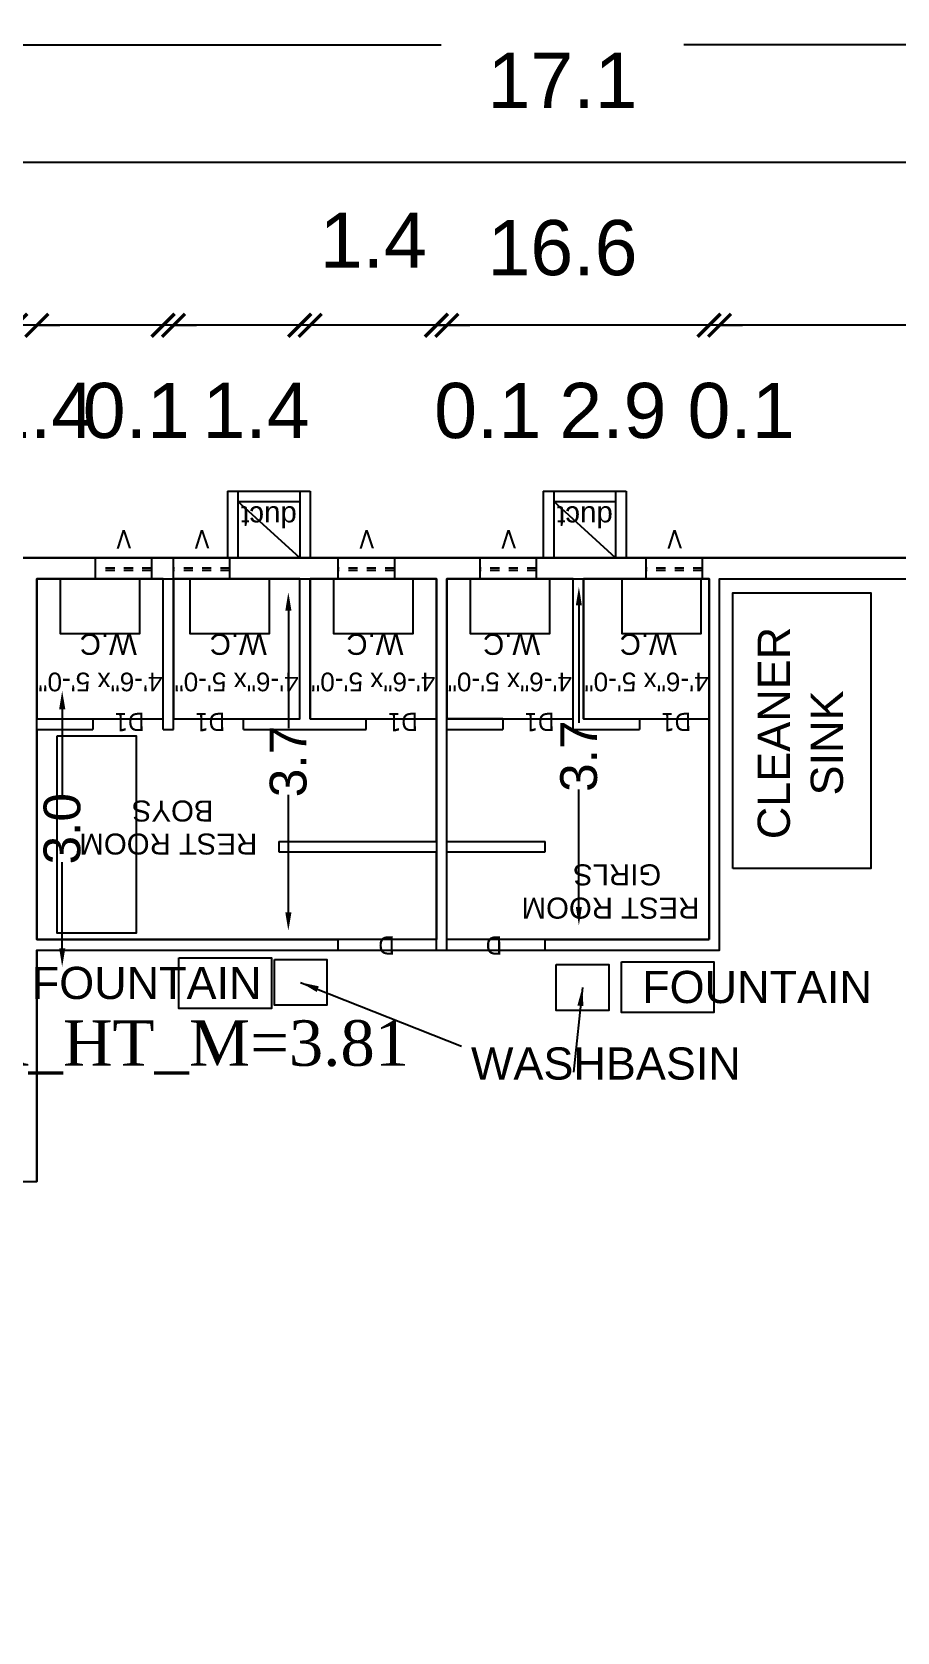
# Model space of a CAD drawing. Header units: metres. Extents: x 21671 to 43338, y -49512 to -25104.
# Drawn here: x 21773.84 to 21783.24, y -25121.41 to -25104.01 of the extents above; entities that cross this region are included whole.
import ezdxf
from ezdxf.enums import TextEntityAlignment as Align

# ---------------------------------------------------------------- set-up
doc = ezdxf.new("R2010")
doc.units = ezdxf.units.M
doc.linetypes.add('HIDDEN', pattern=[0.375, 0.25, -0.125])
for name, color, linetype in [('5', 5, 'Continuous'), ('BLK_1_FLR_1_BLT_UP_AREA', 7, 'Continuous'), ('BLK_1_FLR_1_DRINKING_WATER', 7, 'Continuous'), ('BLK_1_FLR_1_FIRESTAIR_1', 34, 'Continuous'), ('BLK_1_FLR_1_FIRESTAIR_1_FLIGHT_1', 34, 'Continuous'), ('BLK_1_FLR_1_REGULAR_ROOM_1', 34, 'Continuous'), ('BLK_1_FLR_1_ROOF_AREA', 7, 'Continuous'), ('BLK_1_FLR_1_URINAL', 7, 'Continuous'), ('BLK_1_FLR_1_WASH', 7, 'Continuous'), ('BLK_1_FLR_1_WATER_CLOSET', 7, 'Continuous'), ('BLK_1_FLR_1_WC_BATH', 34, 'Continuous'), ('BLK_1_FLR_1_WC_BATH_HT', 34, 'Continuous'), ('FLOOR01', 7, 'Continuous')]:
    doc.layers.add(name, color=color, linetype=linetype)
doc.styles.add('SEN', font='tahoma.ttf', dxfattribs={"height": 1})
doc.styles.get("Standard").update_dxf_attribs({"font": 'arial.ttf'})
doc.styles.add('TIMES', font='times.ttf')
doc.dimstyles.new('ISO-25', dxfattribs={"dimtxt": 1, "dimasz": 2.5, "dimexe": 1.25, "dimexo": 0.625, "dimtad": 1, "dimdec": 1, "dimzin": 1, "dimdsep": 46, "dimtxsty": 'Standard', "dimcen": 2.5, "dimse1": 1, "dimse2": 1, "dimsd1": 1, "dimsd2": 1, "dimadec": 1, "dimazin": 3, "dimtfac": 1, "dimtdec": 1, "dimtix": 1, "dimtmove": 2, "dimatfit": 3, "dimfxl": 0, "dimarcsym": 0})

# ---------------------------------------------------------------- blocks, each defined once
blk = doc.blocks.new('A$C3D037593')
at = {"layer": '5', "linetype": 'HIDDEN'}
for p, q in [((0, 4.5), (24, 4.5)), ((0, 3.5), (24, 3.5))]:
    blk.add_line(p, q, dxfattribs=at)
at = {"layer": '5'}
blk.add_lwpolyline([(0, 9), (0, 0), (24, 0), (24, 9)], close=True, dxfattribs=at)
blk = doc.blocks.new('_ArchTick')
at = {"color": 0, "linetype": 'ByBlock', "const_width": 0.15}
blk.add_lwpolyline([(-0.5, -0.5), (0.5, 0.5)], dxfattribs=at)
blk = doc.blocks.new('*D25')
at = {"color": 0, "lineweight": -2}
blk.add_line((21787.915, -25107.202), (21781.316, -25107.202), dxfattribs=at)
at = {"layer": 'Defpoints', "color": 0}
for p in [(21781.316, -25107.202), (21781.316, -25109.958), (21787.915, -25109.958)]:
    blk.add_point(p, dxfattribs=at)
at = {"color": 0, "lineweight": -2, "xscale": 0.25, "yscale": 0.25, "zscale": 0.25, "rotation": 180}
blk.add_blockref('_ArchTick', (21781.316, -25107.202), dxfattribs=at)
at = {"color": 0, "lineweight": -2, "xscale": 0.25, "yscale": 0.25, "zscale": 0.25}
blk.add_blockref('_ArchTick', (21787.915, -25107.202), dxfattribs=at)
at = {"color": 0, "insert": (21784.616, -25106.27), "char_height": 0.6, "attachment_point": 5}
blk.add_mtext('6.6', dxfattribs=at)
blk = doc.blocks.new('*D26')
at = {"color": 0, "lineweight": -2}
for p, q in [((21781.202, -25107.202), (21780.952, -25107.202)), ((21781.316, -25107.202), (21781.202, -25107.202)), ((21781.316, -25107.202), (21781.566, -25107.202))]:
    blk.add_line(p, q, dxfattribs=at)
at = {"layer": 'Defpoints', "color": 0}
for p in [(21781.202, -25107.202), (21781.202, -25109.958), (21781.316, -25109.958)]:
    blk.add_point(p, dxfattribs=at)
at = {"color": 0, "lineweight": -2, "xscale": 0.25, "yscale": 0.25, "zscale": 0.25}
blk.add_blockref('_ArchTick', (21781.202, -25107.202), dxfattribs=at)
at = {"color": 0, "lineweight": -2, "xscale": 0.25, "yscale": 0.25, "zscale": 0.25, "rotation": 180}
blk.add_blockref('_ArchTick', (21781.316, -25107.202), dxfattribs=at)
at = {"color": 0, "insert": (21781.55, -25108.133), "char_height": 0.6, "attachment_point": 5}
blk.add_mtext('0.1', dxfattribs=at)
blk = doc.blocks.new('*D27')
at = {"color": 0, "lineweight": -2}
blk.add_line((21781.202, -25107.202), (21778.351, -25107.202), dxfattribs=at)
at = {"layer": 'Defpoints', "color": 0}
for p in [(21778.351, -25107.202), (21778.351, -25109.958), (21781.202, -25109.958)]:
    blk.add_point(p, dxfattribs=at)
at = {"color": 0, "lineweight": -2, "xscale": 0.25, "yscale": 0.25, "zscale": 0.25, "rotation": 180}
blk.add_blockref('_ArchTick', (21778.351, -25107.202), dxfattribs=at)
at = {"color": 0, "lineweight": -2, "xscale": 0.25, "yscale": 0.25, "zscale": 0.25}
blk.add_blockref('_ArchTick', (21781.202, -25107.202), dxfattribs=at)
at = {"color": 0, "insert": (21780.156, -25108.133), "char_height": 0.6, "attachment_point": 5}
blk.add_mtext('2.9', dxfattribs=at)
blk = doc.blocks.new('*D28')
at = {"color": 0, "lineweight": -2}
for p, q in [((21778.237, -25107.202), (21777.987, -25107.202)), ((21778.351, -25107.202), (21778.237, -25107.202)), ((21778.351, -25107.202), (21778.601, -25107.202))]:
    blk.add_line(p, q, dxfattribs=at)
at = {"layer": 'Defpoints', "color": 0}
for p in [(21778.237, -25107.202), (21778.237, -25109.958), (21778.351, -25109.958)]:
    blk.add_point(p, dxfattribs=at)
at = {"color": 0, "lineweight": -2, "xscale": 0.25, "yscale": 0.25, "zscale": 0.25}
blk.add_blockref('_ArchTick', (21778.237, -25107.202), dxfattribs=at)
at = {"color": 0, "lineweight": -2, "xscale": 0.25, "yscale": 0.25, "zscale": 0.25, "rotation": 180}
blk.add_blockref('_ArchTick', (21778.351, -25107.202), dxfattribs=at)
at = {"color": 0, "insert": (21778.795, -25108.133), "char_height": 0.6, "attachment_point": 5}
blk.add_mtext('0.1', dxfattribs=at)
blk = doc.blocks.new('*D29')
at = {"color": 0, "lineweight": -2}
for p, q in [((21776.865, -25107.202), (21776.615, -25107.202)), ((21778.237, -25107.202), (21776.865, -25107.202)), ((21778.237, -25107.202), (21778.487, -25107.202))]:
    blk.add_line(p, q, dxfattribs=at)
at = {"layer": 'Defpoints', "color": 0}
for p in [(21776.865, -25107.202), (21776.865, -25109.958), (21778.237, -25109.958)]:
    blk.add_point(p, dxfattribs=at)
at = {"color": 0, "lineweight": -2, "xscale": 0.25, "yscale": 0.25, "zscale": 0.25}
blk.add_blockref('_ArchTick', (21776.865, -25107.202), dxfattribs=at)
at = {"color": 0, "lineweight": -2, "xscale": 0.25, "yscale": 0.25, "zscale": 0.25, "rotation": 180}
blk.add_blockref('_ArchTick', (21778.237, -25107.202), dxfattribs=at)
at = {"color": 0, "insert": (21777.551, -25106.276), "char_height": 0.6, "attachment_point": 5}
blk.add_mtext('1.4', dxfattribs=at)
blk = doc.blocks.new('*D30')
at = {"color": 0, "lineweight": -2}
blk.add_line((21776.751, -25107.202), (21775.379, -25107.202), dxfattribs=at)
at = {"layer": 'Defpoints', "color": 0}
for p in [(21775.379, -25107.202), (21775.379, -25109.958), (21776.751, -25109.958)]:
    blk.add_point(p, dxfattribs=at)
at = {"color": 0, "lineweight": -2, "xscale": 0.25, "yscale": 0.25, "zscale": 0.25, "rotation": 180}
blk.add_blockref('_ArchTick', (21775.379, -25107.202), dxfattribs=at)
at = {"color": 0, "lineweight": -2, "xscale": 0.25, "yscale": 0.25, "zscale": 0.25}
blk.add_blockref('_ArchTick', (21776.751, -25107.202), dxfattribs=at)
at = {"color": 0, "insert": (21776.277, -25108.128), "char_height": 0.6, "attachment_point": 5}
blk.add_mtext('1.4', dxfattribs=at)
blk = doc.blocks.new('*D31')
at = {"color": 0, "lineweight": -2}
for p, q in [((21775.265, -25107.202), (21775.015, -25107.202)), ((21775.379, -25107.202), (21775.265, -25107.202)), ((21775.379, -25107.202), (21775.629, -25107.202))]:
    blk.add_line(p, q, dxfattribs=at)
at = {"layer": 'Defpoints', "color": 0}
for p in [(21775.265, -25107.202), (21775.265, -25109.958), (21775.379, -25109.958)]:
    blk.add_point(p, dxfattribs=at)
at = {"color": 0, "lineweight": -2, "xscale": 0.25, "yscale": 0.25, "zscale": 0.25}
blk.add_blockref('_ArchTick', (21775.265, -25107.202), dxfattribs=at)
at = {"color": 0, "lineweight": -2, "xscale": 0.25, "yscale": 0.25, "zscale": 0.25, "rotation": 180}
blk.add_blockref('_ArchTick', (21775.379, -25107.202), dxfattribs=at)
at = {"color": 0, "insert": (21774.974, -25108.133), "char_height": 0.6, "attachment_point": 5}
blk.add_mtext('0.1', dxfattribs=at)
blk = doc.blocks.new('*D32')
at = {"color": 0, "lineweight": -2}
blk.add_line((21775.265, -25107.202), (21773.893, -25107.202), dxfattribs=at)
at = {"layer": 'Defpoints', "color": 0}
for p in [(21773.893, -25107.202), (21773.893, -25109.958), (21775.265, -25109.958)]:
    blk.add_point(p, dxfattribs=at)
at = {"color": 0, "lineweight": -2, "xscale": 0.25, "yscale": 0.25, "zscale": 0.25, "rotation": 180}
blk.add_blockref('_ArchTick', (21773.893, -25107.202), dxfattribs=at)
at = {"color": 0, "lineweight": -2, "xscale": 0.25, "yscale": 0.25, "zscale": 0.25}
blk.add_blockref('_ArchTick', (21775.265, -25107.202), dxfattribs=at)
at = {"color": 0, "insert": (21773.933, -25108.128), "char_height": 0.6, "attachment_point": 5}
blk.add_mtext('1.4', dxfattribs=at)
blk = doc.blocks.new('*D33')
at = {"color": 0, "lineweight": -2}
for p, q in [((21773.664, -25107.202), (21773.414, -25107.202)), ((21773.893, -25107.202), (21773.664, -25107.202)), ((21773.893, -25107.202), (21774.143, -25107.202))]:
    blk.add_line(p, q, dxfattribs=at)
at = {"layer": 'Defpoints', "color": 0}
for p in [(21773.664, -25107.202), (21773.664, -25109.958), (21773.893, -25109.958)]:
    blk.add_point(p, dxfattribs=at)
at = {"color": 0, "lineweight": -2, "xscale": 0.25, "yscale": 0.25, "zscale": 0.25}
blk.add_blockref('_ArchTick', (21773.664, -25107.202), dxfattribs=at)
at = {"color": 0, "lineweight": -2, "xscale": 0.25, "yscale": 0.25, "zscale": 0.25, "rotation": 180}
blk.add_blockref('_ArchTick', (21773.893, -25107.202), dxfattribs=at)
at = {"color": 0, "insert": (21772.765, -25108.133), "char_height": 0.6, "attachment_point": 5}
blk.add_mtext('0.2', dxfattribs=at)
blk = doc.blocks.new('*D7')
at = {"color": 0, "lineweight": -2}
blk.add_line((21787.915, -25105.431), (21771.302, -25105.431), dxfattribs=at)
at = {"layer": 'Defpoints', "color": 0}
for p in [(21771.302, -25105.431), (21771.302, -25109.958), (21787.915, -25109.958)]:
    blk.add_point(p, dxfattribs=at)
at = {"color": 0, "lineweight": -2, "xscale": 0.25, "yscale": 0.25, "zscale": 0.25, "rotation": 180}
blk.add_blockref('_ArchTick', (21771.302, -25105.431), dxfattribs=at)
at = {"color": 0, "lineweight": -2, "xscale": 0.25, "yscale": 0.25, "zscale": 0.25}
blk.add_blockref('_ArchTick', (21787.915, -25105.431), dxfattribs=at)
at = {"color": 0, "insert": (21779.608, -25106.362), "char_height": 0.6, "attachment_point": 5}
blk.add_mtext('16.6', dxfattribs=at)
blk = doc.blocks.new('*D36')
at = {"color": 0, "lineweight": -2}
for p, q in [((21771.073, -25104.151), (21778.29, -25104.151)), ((21788.143, -25104.151), (21780.927, -25104.151))]:
    blk.add_line(p, q, dxfattribs=at)
at = {"layer": 'Defpoints', "color": 0}
for p in [(21771.073, -25104.151), (21771.073, -25109.73), (21788.143, -25109.73)]:
    blk.add_point(p, dxfattribs=at)
at = {"color": 0, "lineweight": -2, "xscale": 0.25, "yscale": 0.25, "zscale": 0.25, "rotation": 180}
blk.add_blockref('_ArchTick', (21771.073, -25104.151), dxfattribs=at)
at = {"color": 0, "lineweight": -2, "xscale": 0.25, "yscale": 0.25, "zscale": 0.25}
blk.add_blockref('_ArchTick', (21788.143, -25104.151), dxfattribs=at)
at = {"color": 0, "insert": (21779.608, -25104.538), "char_height": 0.6, "attachment_point": 5}
blk.add_mtext('17.1', dxfattribs=at)
blk = doc.blocks.new('*D260')
at = {"layer": 'BLK_1_FLR_1_WC_BATH_HT', "color": 0, "lineweight": -2}
for p, q in [((21779.786, -25110.248), (21779.786, -25111.524)), ((21779.786, -25113.528), (21779.786, -25112.252))]:
    blk.add_line(p, q, dxfattribs=at)
at = {"layer": 'BLK_1_FLR_1_WC_BATH_HT', "color": 0}
for points in [[(21779.753, -25110.248), (21779.819, -25110.248), (21779.786, -25110.048)], [(21779.753, -25113.528), (21779.819, -25113.528), (21779.786, -25113.728)]]:
    blk.add_solid(points, dxfattribs=at)
at = {"layer": 'Defpoints', "color": 0}
for p in [(21779.786, -25110.048), (21779.803, -25110.048), (21779.803, -25113.728)]:
    blk.add_point(p, dxfattribs=at)
at = {"layer": 'BLK_1_FLR_1_WC_BATH_HT', "color": 0, "insert": (21779.786, -25111.888), "char_height": 0.4, "attachment_point": 5, "rotation": 90}
blk.add_mtext('3.7', dxfattribs=at)
blk = doc.blocks.new('*D261')
at = {"layer": 'BLK_1_FLR_1_WC_BATH_HT', "color": 0, "lineweight": -2}
for p, q in [((21776.627, -25110.306), (21776.627, -25111.582)), ((21776.627, -25113.586), (21776.627, -25112.31))]:
    blk.add_line(p, q, dxfattribs=at)
at = {"layer": 'BLK_1_FLR_1_WC_BATH_HT', "color": 0}
for points in [[(21776.594, -25110.306), (21776.661, -25110.306), (21776.627, -25110.106)], [(21776.594, -25113.586), (21776.661, -25113.586), (21776.627, -25113.786)]]:
    blk.add_solid(points, dxfattribs=at)
at = {"layer": 'Defpoints', "color": 0}
for p in [(21776.627, -25110.106), (21776.644, -25110.106), (21776.644, -25113.786)]:
    blk.add_point(p, dxfattribs=at)
at = {"layer": 'BLK_1_FLR_1_WC_BATH_HT', "color": 0, "insert": (21776.627, -25111.946), "char_height": 0.4, "attachment_point": 5, "rotation": 90}
blk.add_mtext('3.7', dxfattribs=at)
blk = doc.blocks.new('*D287')
at = {"layer": 'BLK_1_FLR_1_FIRESTAIR_1_FLIGHT_1', "color": 0, "lineweight": -2}
for p, q in [((21774.168, -25111.377), (21774.168, -25112.314)), ((21774.168, -25113.977), (21774.168, -25113.041))]:
    blk.add_line(p, q, dxfattribs=at)
at = {"layer": 'BLK_1_FLR_1_FIRESTAIR_1_FLIGHT_1', "color": 0}
for points in [[(21774.135, -25111.377), (21774.202, -25111.377), (21774.168, -25111.177)], [(21774.135, -25113.977), (21774.202, -25113.977), (21774.168, -25114.177)]]:
    blk.add_solid(points, dxfattribs=at)
at = {"layer": 'Defpoints', "color": 0}
for p in [(21773.664, -25111.177), (21774.168, -25111.177), (21773.664, -25114.177)]:
    blk.add_point(p, dxfattribs=at)
at = {"layer": 'BLK_1_FLR_1_FIRESTAIR_1_FLIGHT_1', "color": 0, "insert": (21774.168, -25112.677), "char_height": 0.4, "attachment_point": 5, "rotation": 90}
blk.add_mtext('3.0', dxfattribs=at)

msp = doc.modelspace()

# ---------------------------------------------------------------- linework, layer by layer
at = {"color": 0}
for p, q in [((21775.964, -25109.006), (21775.964, -25109.73)), ((21776.078, -25109.006), (21776.078, -25109.73)), ((21776.751, -25109.006), (21776.751, -25109.73)), ((21776.865, -25109.006), (21776.865, -25109.73)), ((21779.399, -25109.006), (21779.399, -25109.73)), ((21779.513, -25109.006), (21779.513, -25109.73)), ((21780.186, -25109.006), (21780.186, -25109.73)), ((21780.301, -25109.006), (21780.301, -25109.73)), ((21776.751, -25109.73), (21776.078, -25109.12)), ((21780.186, -25109.73), (21779.513, -25109.12)), ((21773.893, -25109.958), (21775.265, -25109.958)), ((21773.893, -25109.958), (21773.893, -25111.482)), ((21775.265, -25111.597), (21775.265, -25109.958)), ((21775.379, -25109.958), (21776.751, -25109.958)), ((21775.379, -25111.597), (21775.379, -25109.958)), ((21776.751, -25111.482), (21776.751, -25109.958)), ((21776.865, -25109.958), (21778.237, -25109.958)), ((21776.865, -25111.482), (21776.865, -25109.958)), ((21778.237, -25112.816), (21778.237, -25109.958)), ((21778.351, -25109.958), (21779.723, -25109.958)), ((21778.351, -25111.482), (21778.351, -25109.958)), ((21779.723, -25111.597), (21779.723, -25109.958)), ((21779.837, -25109.958), (21781.202, -25109.958)), ((21779.837, -25111.482), (21779.837, -25109.958)), ((21781.202, -25113.883), (21781.202, -25109.958)), ((21781.316, -25109.958), (21787.915, -25109.958)), ((21781.316, -25113.997), (21781.316, -25109.958)), ((21773.893, -25111.482), (21774.503, -25111.482)), ((21774.503, -25111.482), (21774.503, -25111.597)), ((21776.141, -25111.597), (21776.141, -25111.482)), ((21776.141, -25111.482), (21776.751, -25111.482)), ((21776.865, -25111.482), (21777.475, -25111.482)), ((21777.475, -25111.597), (21777.475, -25111.482)), ((21778.961, -25111.482), (21778.351, -25111.482)), ((21778.961, -25111.482), (21778.961, -25111.597)), ((21779.837, -25111.482), (21780.446, -25111.482)), ((21780.446, -25111.482), (21780.446, -25111.597)), ((21773.893, -25111.597), (21773.893, -25113.883)), ((21773.893, -25111.597), (21774.503, -25111.597)), ((21775.265, -25111.597), (21775.379, -25111.597)), ((21775.265, -25111.597), (21775.379, -25111.597)), ((21776.141, -25111.597), (21776.751, -25111.597)), ((21776.751, -25111.597), (21777.475, -25111.597)), ((21778.351, -25111.597), (21778.961, -25111.597)), ((21778.351, -25112.816), (21778.351, -25111.597)), ((21779.723, -25111.597), (21780.446, -25111.597)), ((21776.522, -25112.816), (21778.237, -25112.816)), ((21776.522, -25112.816), (21776.522, -25112.93)), ((21778.351, -25112.816), (21779.418, -25112.816)), ((21779.418, -25112.93), (21779.418, -25112.816)), ((21776.522, -25112.93), (21778.237, -25112.93)), ((21778.237, -25113.997), (21778.237, -25112.93)), ((21778.351, -25113.997), (21778.351, -25112.93)), ((21778.351, -25112.93), (21779.418, -25112.93)), ((21773.893, -25113.883), (21777.17, -25113.883)), ((21777.17, -25113.997), (21777.17, -25113.883)), ((21779.418, -25113.883), (21781.202, -25113.883)), ((21779.418, -25113.997), (21779.418, -25113.883)), ((21773.893, -25113.997), (21773.893, -25116.512)), ((21773.893, -25113.997), (21777.17, -25113.997)), ((21778.237, -25113.997), (21778.351, -25113.997)), ((21779.418, -25113.997), (21781.316, -25113.997)), ((21773.664, -25116.512), (21773.893, -25116.512))]:
    msp.add_line(p, q, dxfattribs=at)
for points in [[(21775.964, -25109.006), (21776.865, -25109.006)], [(21779.399, -25109.006), (21780.301, -25109.006)], [(21776.078, -25109.12), (21776.751, -25109.12)], [(21779.513, -25109.12), (21780.186, -25109.12)]]:
    msp.add_lwpolyline(points, dxfattribs=at)
msp.add_lwpolyline([(21788.143, -25133.506), (21771.073, -25133.506), (21771.073, -25109.73), (21788.143, -25109.73)], close=True, dxfattribs=at)
at = {"layer": 'BLK_1_FLR_1_BLT_UP_AREA', "color": 13}
msp.add_lwpolyline([(21788.143, -25109.73), (21771.073, -25109.73), (21771.073, -25133.506), (21788.143, -25133.506)], close=True, dxfattribs=at)
at = {"layer": 'BLK_1_FLR_1_DRINKING_WATER', "color": 7}
for points in [[(21775.438, -25114.081), (21776.445, -25114.081), (21776.445, -25114.632), (21775.438, -25114.632)], [(21780.248, -25114.124), (21781.255, -25114.124), (21781.255, -25114.675), (21780.248, -25114.675)]]:
    msp.add_lwpolyline(points, close=True, dxfattribs=at)
at = {"layer": 'BLK_1_FLR_1_REGULAR_ROOM_1', "color": 2}
msp.add_lwpolyline([(21787.915, -25109.958), (21787.915, -25124.818), (21785.173, -25124.818), (21781.056, -25124.818), (21781.056, -25126.533), (21781.285, -25126.533), (21781.285, -25125.047), (21785.171, -25125.047), (21785.171, -25129.848), (21787.915, -25129.848), (21787.915, -25133.277), (21781.285, -25133.277), (21781.285, -25128.362), (21781.056, -25128.362), (21781.056, -25133.277), (21771.302, -25133.277), (21771.302, -25109.958), (21773.664, -25109.958), (21773.664, -25116.512), (21773.893, -25116.512), (21773.893, -25113.997), (21781.316, -25113.997), (21781.316, -25109.958)], close=True, dxfattribs=at)
at = {"layer": 'BLK_1_FLR_1_ROOF_AREA', "color": 54}
msp.add_lwpolyline([(21788.143, -25109.73), (21771.073, -25109.73), (21771.073, -25133.506), (21788.143, -25133.506)], close=True, dxfattribs=at)
at = {"layer": 'BLK_1_FLR_1_URINAL', "color": 235}
msp.add_lwpolyline([(21774.113, -25111.666), (21774.973, -25111.666), (21774.973, -25113.813), (21774.113, -25113.813)], close=True, dxfattribs=at)
at = {"layer": 'BLK_1_FLR_1_WASH', "color": 56}
msp.add_lwpolyline([(21781.461, -25113.111), (21781.461, -25110.111), (21782.961, -25110.111), (21782.961, -25113.111)], close=True, dxfattribs=at)
at = {"layer": 'BLK_1_FLR_1_WASH', "color": 55}
for points in [[(21776.475, -25114.099), (21777.047, -25114.099), (21777.047, -25114.597), (21776.475, -25114.597)], [(21779.538, -25114.155), (21780.11, -25114.155), (21780.11, -25114.653), (21779.538, -25114.653)]]:
    msp.add_lwpolyline(points, close=True, dxfattribs=at)
at = {"layer": 'BLK_1_FLR_1_WATER_CLOSET', "color": 1}
for points in [[(21775.265, -25109.958), (21773.893, -25109.958), (21773.893, -25111.482), (21775.265, -25111.482)], [(21776.751, -25109.958), (21775.379, -25109.958), (21775.379, -25111.482), (21776.751, -25111.482)], [(21778.237, -25109.958), (21776.865, -25109.958), (21776.865, -25111.482), (21778.237, -25111.482)]]:
    msp.add_lwpolyline(points, close=True, dxfattribs=at)
at = {"layer": 'BLK_1_FLR_1_WATER_CLOSET', "color": 2}
for points in [[(21779.723, -25109.958), (21778.351, -25109.958), (21778.351, -25111.482), (21779.723, -25111.482)], [(21781.202, -25109.958), (21779.837, -25109.958), (21779.837, -25111.482), (21781.202, -25111.482)]]:
    msp.add_lwpolyline(points, close=True, dxfattribs=at)
at = {"layer": 'BLK_1_FLR_1_WC_BATH', "color": 1}
msp.add_lwpolyline([(21778.237, -25113.883), (21773.893, -25113.883), (21773.893, -25109.958), (21778.237, -25109.958)], close=True, dxfattribs=at)
at = {"layer": 'BLK_1_FLR_1_WC_BATH', "color": 2}
msp.add_lwpolyline([(21781.202, -25113.883), (21778.351, -25113.883), (21778.351, -25109.958), (21781.202, -25109.958)], close=True, dxfattribs=at)
at = {"layer": 'FLOOR01', "color": 102}
for points in [[(21775.007, -25109.958), (21775.007, -25110.558), (21774.151, -25110.558), (21774.151, -25109.958), (21775.007, -25109.958)], [(21776.417, -25109.958), (21776.417, -25110.558), (21775.561, -25110.558), (21775.561, -25109.958), (21776.417, -25109.958)], [(21777.979, -25109.958), (21777.979, -25110.558), (21777.123, -25110.558), (21777.123, -25109.958), (21777.979, -25109.958)], [(21779.465, -25109.958), (21779.465, -25110.558), (21778.609, -25110.558), (21778.609, -25109.958), (21779.465, -25109.958)], [(21781.112, -25109.958), (21781.112, -25110.558), (21780.257, -25110.558), (21780.257, -25109.958), (21781.112, -25109.958)]]:
    msp.add_lwpolyline(points, dxfattribs=at)

# ---------------------------------------------------------------- block references
at = {"color": 0, "xscale": -0.0254017857142961, "yscale": 0.0254017857142961, "zscale": 0.0254017857142961}
for p in [(21775.139, -25109.958), (21775.989, -25109.958), (21777.78, -25109.958), (21779.323, -25109.958), (21781.128, -25109.958)]:
    msp.add_blockref('A$C3D037593', p, dxfattribs=at)

# ---------------------------------------------------------------- texts
at = {"color": 0}
for s, height, p in [('duct', 0.2286, (21776.417, -25109.289)), ('duct', 0.2286, (21779.853, -25109.289)), (' W.C', 0.2286, (21774.714, -25110.672)), (' W.C', 0.2286, (21776.127, -25110.672)), (' W.C', 0.2286, (21777.613, -25110.672)), (' W.C', 0.2286, (21777.613, -25110.672)), (' W.C', 0.2286, (21779.099, -25110.672)), (' W.C', 0.2286, (21780.585, -25110.672)), (' W.C', 0.2286, (21780.585, -25110.672)), ('4\'-6"x 5\'-0"', 0.20321, (21774.583, -25111.081)), ('4\'-6"x 5\'-0"', 0.20321, (21776.064, -25111.081)), ('4\'-6"x 5\'-0"', 0.20321, (21777.549, -25111.081)), ('4\'-6"x 5\'-0"', 0.20321, (21779.035, -25111.081)), ('4\'-6"x 5\'-0"', 0.20321, (21780.521, -25111.081))]:
    msp.add_text(s, height=height, rotation=180, dxfattribs=at).set_placement(p, align=Align.MIDDLE)
at = {"color": 6}
for s, p in [('CLEANER', (21782.08, -25112.791)), ('SINK', (21782.657, -25112.315))]:
    msp.add_text(s, height=0.35, rotation=90, dxfattribs=at).set_placement(p)
at = {"color": 0}
for s, p in [('BOYS', (21775.813, -25112.37)), ('REST ROOM', (21776.289, -25112.729)), ('GIRLS', (21780.681, -25113.064)), ('REST ROOM', (21781.097, -25113.426))]:
    msp.add_text(s, height=0.2286, rotation=180, dxfattribs=at).set_placement(p)
at = {"color": 6}
for s, p in [('FOUNTAIN', (21773.837, -25114.529)), ('FOUNTAIN', (21780.474, -25114.573)), ('WASHBASIN', (21778.613, -25115.405))]:
    msp.add_text(s, height=0.35, dxfattribs=at).set_placement(p)
at = {"color": 0, "char_height": 0.2, "width": 26.3481, "attachment_point": 5, "rotation": 180.6255, "style": 'SEN'}
for s, insert in [('V', (21774.838, -25109.53)), ('V', (21775.688, -25109.53)), ('V', (21777.479, -25109.53)), ('V', (21779.022, -25109.53)), ('V', (21780.827, -25109.53)), ('D1', (21774.898, -25111.517)), ('D1', (21775.775, -25111.517)), ('D1', (21777.87, -25111.517)), ('D1', (21779.356, -25111.517)), ('D1', (21780.842, -25111.517)), ('D', (21777.695, -25113.946)), ('D', (21778.863, -25113.947))]:
    msp.add_mtext(s, dxfattribs=dict(at, insert=insert))
at = {"layer": 'BLK_1_FLR_1_FIRESTAIR_1', "color": 1, "insert": (21772.431, -25114.76), "char_height": 0.49497, "width": 17.44019, "attachment_point": 1, "style": 'TIMES'}
msp.add_mtext('FLR_HT_M=3.81', dxfattribs=at)

# ---------------------------------------------------------------- dimensions: what is measured, and where the dimension line sits
at = {"color": 0}
for base, p1, p2, picture, middle in [((21771.073, -25104.151), (21788.143, -25109.73), (21771.073, -25109.73), '*D36', (21779.608, -25104.538)), ((21771.302, -25105.431), (21787.915, -25109.958), (21771.302, -25109.958), '*D7', (21779.608, -25106.362)), ((21773.664, -25107.202), (21773.893, -25109.958), (21773.664, -25109.958), '*D33', (21772.765, -25108.133)), ((21773.893, -25107.202), (21775.265, -25109.958), (21773.893, -25109.958), '*D32', (21773.933, -25108.128)), ((21775.265, -25107.202), (21775.379, -25109.958), (21775.265, -25109.958), '*D31', (21774.974, -25108.133)), ((21775.379, -25107.202), (21776.751, -25109.958), (21775.379, -25109.958), '*D30', (21776.277, -25108.128)), ((21778.237, -25107.202), (21778.351, -25109.958), (21778.237, -25109.958), '*D28', (21778.795, -25108.133)), ((21778.351, -25107.202), (21781.202, -25109.958), (21778.351, -25109.958), '*D27', (21780.156, -25108.133)), ((21781.202, -25107.202), (21781.316, -25109.958), (21781.202, -25109.958), '*D26', (21781.55, -25108.133))]:
    dim = msp.add_linear_dim(base=base, p1=p1, p2=p2, angle=180, dimstyle='ISO-25', override={"dimtxt": 0.6, "dimasz": 0.25, "dimblk1": 'ArchTick', "dimblk2": 'ArchTick', "dimsah": 1, "dimsd1": 0, "dimsd2": 0}, dxfattribs=at)
    dim.commit()
    dim.dimension.update_dxf_attribs({"geometry": picture, "text_midpoint": middle, "dimtype": 160})
for base, p1, p2, picture, middle in [((21776.865, -25107.202), (21778.237, -25109.958), (21776.865, -25109.958), '*D29', (21777.551, -25106.276)), ((21781.316, -25107.202), (21787.915, -25109.958), (21781.316, -25109.958), '*D25', (21784.616, -25106.27))]:
    dim = msp.add_linear_dim(base=base, p1=p1, p2=p2, angle=180, dimstyle='ISO-25', override={"dimtxt": 0.6, "dimasz": 0.25, "dimblk1": 'ArchTick', "dimblk2": 'ArchTick', "dimsah": 1, "dimsd1": 0, "dimsd2": 0}, dxfattribs=at)
    dim.commit()
    dim.dimension.update_dxf_attribs({"geometry": picture, "text_midpoint": middle})
at = {"layer": 'BLK_1_FLR_1_FIRESTAIR_1_FLIGHT_1', "color": 1}
dim = msp.add_linear_dim(base=(21774.168, -25111.177), p1=(21773.664, -25114.177), p2=(21773.664, -25111.177), angle=270, dimstyle='ISO-25', override={"dimtxt": 0.4, "dimasz": 0.2, "dimgap": 0, "dimtad": 0, "dimsd1": 0, "dimsd2": 0, "dimfxl": 3, "dimfxlon": 1, "dimtfill": 0, "dimtfillclr": 256}, dxfattribs=at)
dim.commit()
dim.dimension.update_dxf_attribs({"geometry": '*D287', "text_midpoint": (21774.168, -25112.677)})
at = {"layer": 'BLK_1_FLR_1_WC_BATH_HT', "color": 1}
dim = msp.add_aligned_dim(p1=(21776.644, -25113.786), p2=(21776.644, -25110.106), distance=0.017, dimstyle='ISO-25', override={"dimtxt": 0.4, "dimasz": 0.2, "dimgap": 0, "dimtad": 0, "dimsd1": 0, "dimsd2": 0, "dimfxl": 3, "dimfxlon": 1, "dimtfill": 0, "dimtfillclr": 256}, dxfattribs=at)
dim.commit()
dim.dimension.update_dxf_attribs({"geometry": '*D261', "text_midpoint": (21776.627, -25111.946)})
at = {"layer": 'BLK_1_FLR_1_WC_BATH_HT', "color": 2}
dim = msp.add_aligned_dim(p1=(21779.803, -25113.728), p2=(21779.803, -25110.048), distance=0.017, dimstyle='ISO-25', override={"dimtxt": 0.4, "dimasz": 0.2, "dimgap": 0, "dimtad": 0, "dimsd1": 0, "dimsd2": 0, "dimfxl": 3, "dimfxlon": 1, "dimtfill": 0, "dimtfillclr": 256}, dxfattribs=at)
dim.commit()
dim.dimension.update_dxf_attribs({"geometry": '*D260', "text_midpoint": (21779.786, -25111.888)})

# ---------------------------------------------------------------- leaders
at = {"color": 6}
for points in [[(21776.761, -25114.348), (21778.51, -25115.04)], [(21779.824, -25114.404), (21779.726, -25115.326)]]:
    msp.add_leader(points, dimstyle='ISO-25', override={"dimtxt": 0.4, "dimasz": 0.2, "dimgap": 0, "dimtad": 0, "dimsd1": 0, "dimsd2": 0, "dimfxl": 3, "dimfxlon": 1, "dimtfillclr": 256}, dxfattribs=at)

doc.saveas('drawing.dxf')
